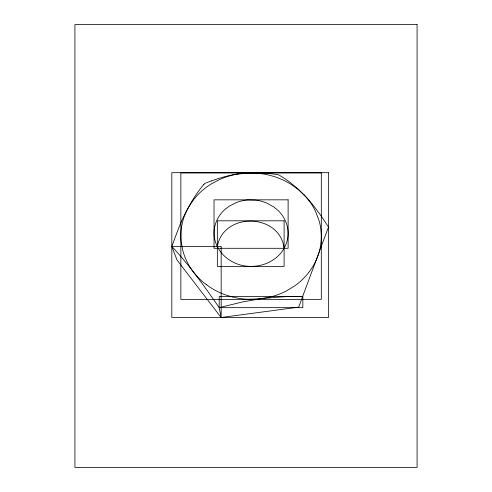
<?xml version="1.0" encoding="UTF-8"?>
<svg xmlns="http://www.w3.org/2000/svg" width="492" height="492" viewBox="0 0 492 492"><rect width="100%" height="100%" fill="white"/><g stroke="black" fill="none" stroke-linecap="round" stroke-linejoin="round"><path stroke-width="0.74" d="M320.458 246.394C318.884 255.416 315.077 264.001 309.609 271.338A65.842 65.842 0 0 1 294.782 285.827L286.602 290.821A75.596 75.596 0 0 1 270.901 296.891L242.132 302.014L219.198 307.666C204.586 286.387 189.426 265.342 171.819 246.406C178.498 228.768 184.389 210.016 197.028 195.582A68.001 68.001 0 0 1 211.837 183.571L219.475 179.58A75.909 75.909 0 0 1 235.693 174.402L248.023 172.907L261.129 172.833A138.006 138.006 0 0 1 275.44 174.309L278.577 174.82A110.146 110.146 0 0 1 290.803 182.963L299.007 189.906L306.762 197.839A62.607 62.607 0 0 1 315.673 211.628L319.314 221.437A56.039 56.039 0 0 1 320.624 227.599A58.13 58.13 0 0 1 320.452 246.394M217.341 246.67C223.22 211.658 279.923 213.048 284.099 248.294C274.044 266.172 248.866 271.381 231.572 261.307A36.562 36.562 0 0 1 222.415 254.026L219.573 250.459L217.341 246.67A30.805 30.805 0 0 1 214.401 237.538C213.399 231.498 214.487 225.213 217.144 219.727A33.038 33.038 0 0 1 225.016 209.364L229.586 205.951L236.486 202.513A40.848 40.848 0 0 1 247.919 199.955L255.772 200.139A40.861 40.861 0 0 1 267.076 203.221L273.823 206.984L278.226 210.613A33.013 33.013 0 0 1 285.606 221.345C287.998 226.966 288.792 233.313 287.488 239.303A31.008 31.008 0 0 1 284.093 248.294M219.198 307.666L302.826 307.666L302.826 296.504L219.198 296.504L219.198 307.666L221.166 317.506L221.166 246.406L171.819 246.406L176.966 259.948L221.166 317.506L298.681 307.137L328.49 227.021L320.71 215.324L313.816 206.087A154.962 154.962 0 0 0 304.081 194.869M187.655 208.743L184.408 215.994A58.345 58.345 0 0 0 180.884 234.204L180.859 236.32A55.147 55.147 0 0 0 181.271 242.679L182.95 251.098A60.67 60.67 0 0 0 189.863 266.879C194.18 273.786 199.832 279.825 206.369 284.677M203.909 184.512L204.906 183.368L211.308 180.902M241.83 173.455L252.267 172.956A78.991 78.991 0 0 1 269.419 175.22L273.632 176.382A74.034 74.034 0 0 1 291.276 184.506L298.103 189.389L304.068 194.881M302.826 296.596C284.216 295.471 265.785 299.068 247.261 299.247A79.747 79.747 0 0 1 232.611 297.039L225.496 294.899A71.912 71.912 0 0 1 218.688 292.088A73.031 73.031 0 0 1 206.369 284.677M187.747 208.792A130.282 130.282 0 0 1 203.817 184.438M211.345 180.995A136.093 136.093 0 0 1 241.812 173.319M417.081 24.6L74.919 24.6L74.919 467.4L417.081 467.4L417.081 24.6M328.49 172.686L171.819 172.686L171.819 317.506L328.49 317.506L328.49 172.686M321.307 172.938L180.859 172.938L180.859 299.37L321.307 299.37L321.307 172.938M288.121 199.838L214.026 199.838L214.026 248.294L288.121 248.294L288.121 199.838M284.099 220.81L217.341 220.81L217.341 266.4L284.099 266.4L284.099 220.81"/></g></svg>
